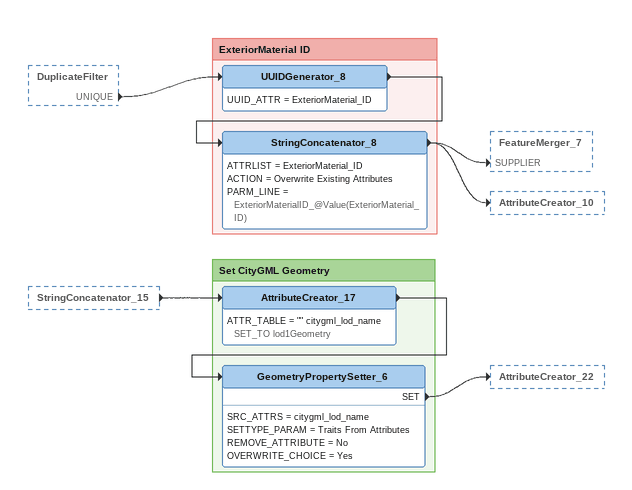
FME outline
DuplicateFilter [outside]
    UNIQUE -> UUIDGenerator_8
StringConcatenator_15 [outside]
    -> AttributeCreator_17

Bookmark: ExteriorMaterial ID
UUIDGenerator_8
    UUID_ATTR = ExteriorMaterial_ID
    -> StringConcatenator_8
StringConcatenator_8
    ATTRLIST = ExteriorMaterial_ID
    ACTION = Overwrite Existing Attributes
    PARM_LINE = ExteriorMaterialID_@Value(ExteriorMaterial_ID)
    -> FeatureMerger_7 [SUPPLIER]
    -> AttributeCreator_10

Bookmark: Set CityGML Geometry
AttributeCreator_17
    ATTR_TABLE = "" citygml_lod_name SET_TO lod1Geometry
    -> GeometryPropertySetter_6
GeometryPropertySetter_6
    SRC_ATTRS = citygml_lod_name
    SETTYPE_PARAM = Traits From Attributes
    REMOVE_ATTRIBUTE = No
    OVERWRITE_CHOICE = Yes
    SET -> AttributeCreator_22
